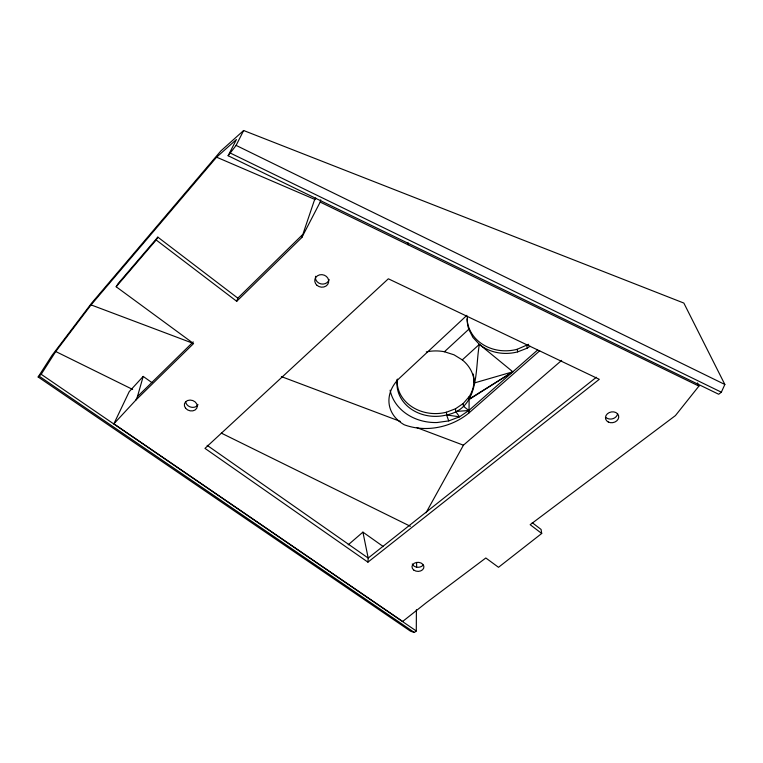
<?xml version="1.0" encoding="UTF-8"?>
<svg xmlns="http://www.w3.org/2000/svg" width="763" height="763" viewBox="0 0 763 763"><rect width="100%" height="100%" fill="white"/><g stroke="black" fill="none" stroke-linecap="round" stroke-linejoin="round"><path stroke-width="1.14" d="M38.15 376.989L41.192 374.29L55.737 351.524L91.064 304.895L216.597 157.178L236.425 139.524L228.118 155.728L718.708 394.261L721.35 392.192L724.85 384.476L683.848 303.064L243.635 130.511L220.879 150.921L91.627 303.121L51.903 355.529L38.15 376.989L410.57 631.22L414.366 632.489L416.293 630.982L416.398 609.732M416.608 567.233L416.636 562.512M408.033 244.761L408.091 242.815M473.108 373.927A38.436 32.628 -0.7 0 1 469.15 396.674L469.026 412.888C451.4 427.566 425.754 432.745 404.218 424.772C384.81 413.603 384.151 391.724 400.67 377.046L466.889 315.329M367.928 562.159L599.289 379.306L388.348 278.791L204.97 448.377L367.928 562.159L368.195 558.068L362.921 532.126L348.186 544.849M467.357 316.807A40.391 35.146 -8.6 0 0 468.787 329.254L472.936 337.465L479.355 344.361C474.834 369.683 480.156 408.052 446.593 414.977A38.608 32.723 -0.7 0 1 397.399 379.058M236.711 301.299L237.818 298.142L157.827 237.131L156.177 239.992L236.711 301.299L301.795 237.541L320.193 202.081L320.727 199.811M301.795 237.541L314.137 201.012L315.729 197.913M532.231 522.693L541.072 529.436L541.72 533.48L498.506 567.3L485.821 557.991L426.145 602.818L402.673 621.454L113.887 423.808L135.843 400.108L137.464 396.569L143.186 376.417L151.818 382.53M113.887 423.808L129.214 391.648L143.186 376.417M228.118 155.728L236.11 145.399L243.635 130.511M426.012 512.812L463.427 445.191L561.663 360.374M135.843 400.108L193.573 343.56L116.176 286.764L118.017 283.693L157.827 237.131M697.477 382.94L698.927 386.097L675.427 415.587L530.171 524.686L541.72 533.48M116.176 286.764L156.177 239.992M397.141 379.602A38.436 32.628 -0.7 0 0 446.479 412.201L455.511 408.768L463.236 403.484L469.15 396.674M137.464 396.569L193.22 341.891M237.818 298.142L302.539 234.68M426.298 351.915A38.608 32.723 -0.7 0 1 444.428 351.753L468.787 329.254M444.428 351.753L454.023 354.814L462.292 359.898L479.355 344.361A40.391 35.146 -8.6 0 0 517.648 351.886L527.243 348.157L530.018 346.249M537.495 350.112L468.844 410.504L459.555 416.808L448.73 420.899L437.065 422.53A46.209 39.171 -0.7 0 1 390.103 390.217M469.026 412.888L539.699 350.808M596.37 377.256L368.195 558.068L207.145 445.334M467.07 318.905A40.201 35.031 -8.6 0 0 517.209 349.292L528.597 344.313M469.359 399.354L512.841 371.8L479.355 344.361M469.646 398.801L512.841 371.8L474.214 382.997A38.608 32.723 -0.7 0 0 462.292 359.898M455.511 408.768L455.664 411.476L468.844 410.504L463.427 406.231L463.236 403.484M446.479 412.201L446.593 414.977L459.555 416.808L455.664 411.476M91.064 304.895L192.343 343.054M281.375 376.598L400.451 421.462M416.999 427.7L463.427 445.191M216.597 157.178L314.985 199.496M230.378 153.096L721.35 392.192M320.193 202.081L698.927 386.097M236.11 145.399L724.85 384.476M55.737 351.524L132.648 389.426M221.318 433.117L410.389 526.298M41.192 374.29L416.293 630.982M39.438 376.35L414.366 632.489M362.921 532.126L383.341 546.604M446.593 414.977L448.73 420.899M526.756 345.582L527.243 348.157M517.209 349.292L517.648 351.886M423.131 565.021A5.932 4.521 1.4 0 1 417.266 567.233A5.932 4.521 1.4 0 1 412.258 563.924M617.591 413.603A6.657 5.389 -11.8 0 1 613.042 418.639A6.657 5.389 -11.8 0 1 605.994 417.514M198.018 404.686A6.533 5.322 16.6 0 1 191.16 407.194A6.533 5.322 16.6 0 1 185.714 401.967M329.12 279.458A6.972 6.218 11.7 0 1 320.88 283.893A6.972 6.218 11.7 0 1 315.558 276.273M413.775 570.056A5.961 4.54 1.4 0 0 423.723 568.053A5.961 4.54 1.4 0 0 416.35 562.465A5.961 4.54 1.4 0 0 413.775 570.056M608.321 422.034A6.695 5.408 -11.8 0 0 618.726 417.275A6.695 5.408 -11.8 0 0 609.265 412.564A6.695 5.408 -11.8 0 0 608.321 422.034M317.036 285.362A7.01 6.247 11.6 0 0 328.557 282.539A7.01 6.247 11.6 0 0 319.621 274.852A7.01 6.247 11.6 0 0 317.036 285.362M185.581 408.224A6.571 5.341 16.5 0 0 196.749 408.262A6.571 5.341 16.5 0 0 190.101 400.07A6.571 5.341 16.5 0 0 185.581 408.224"/></g></svg>
